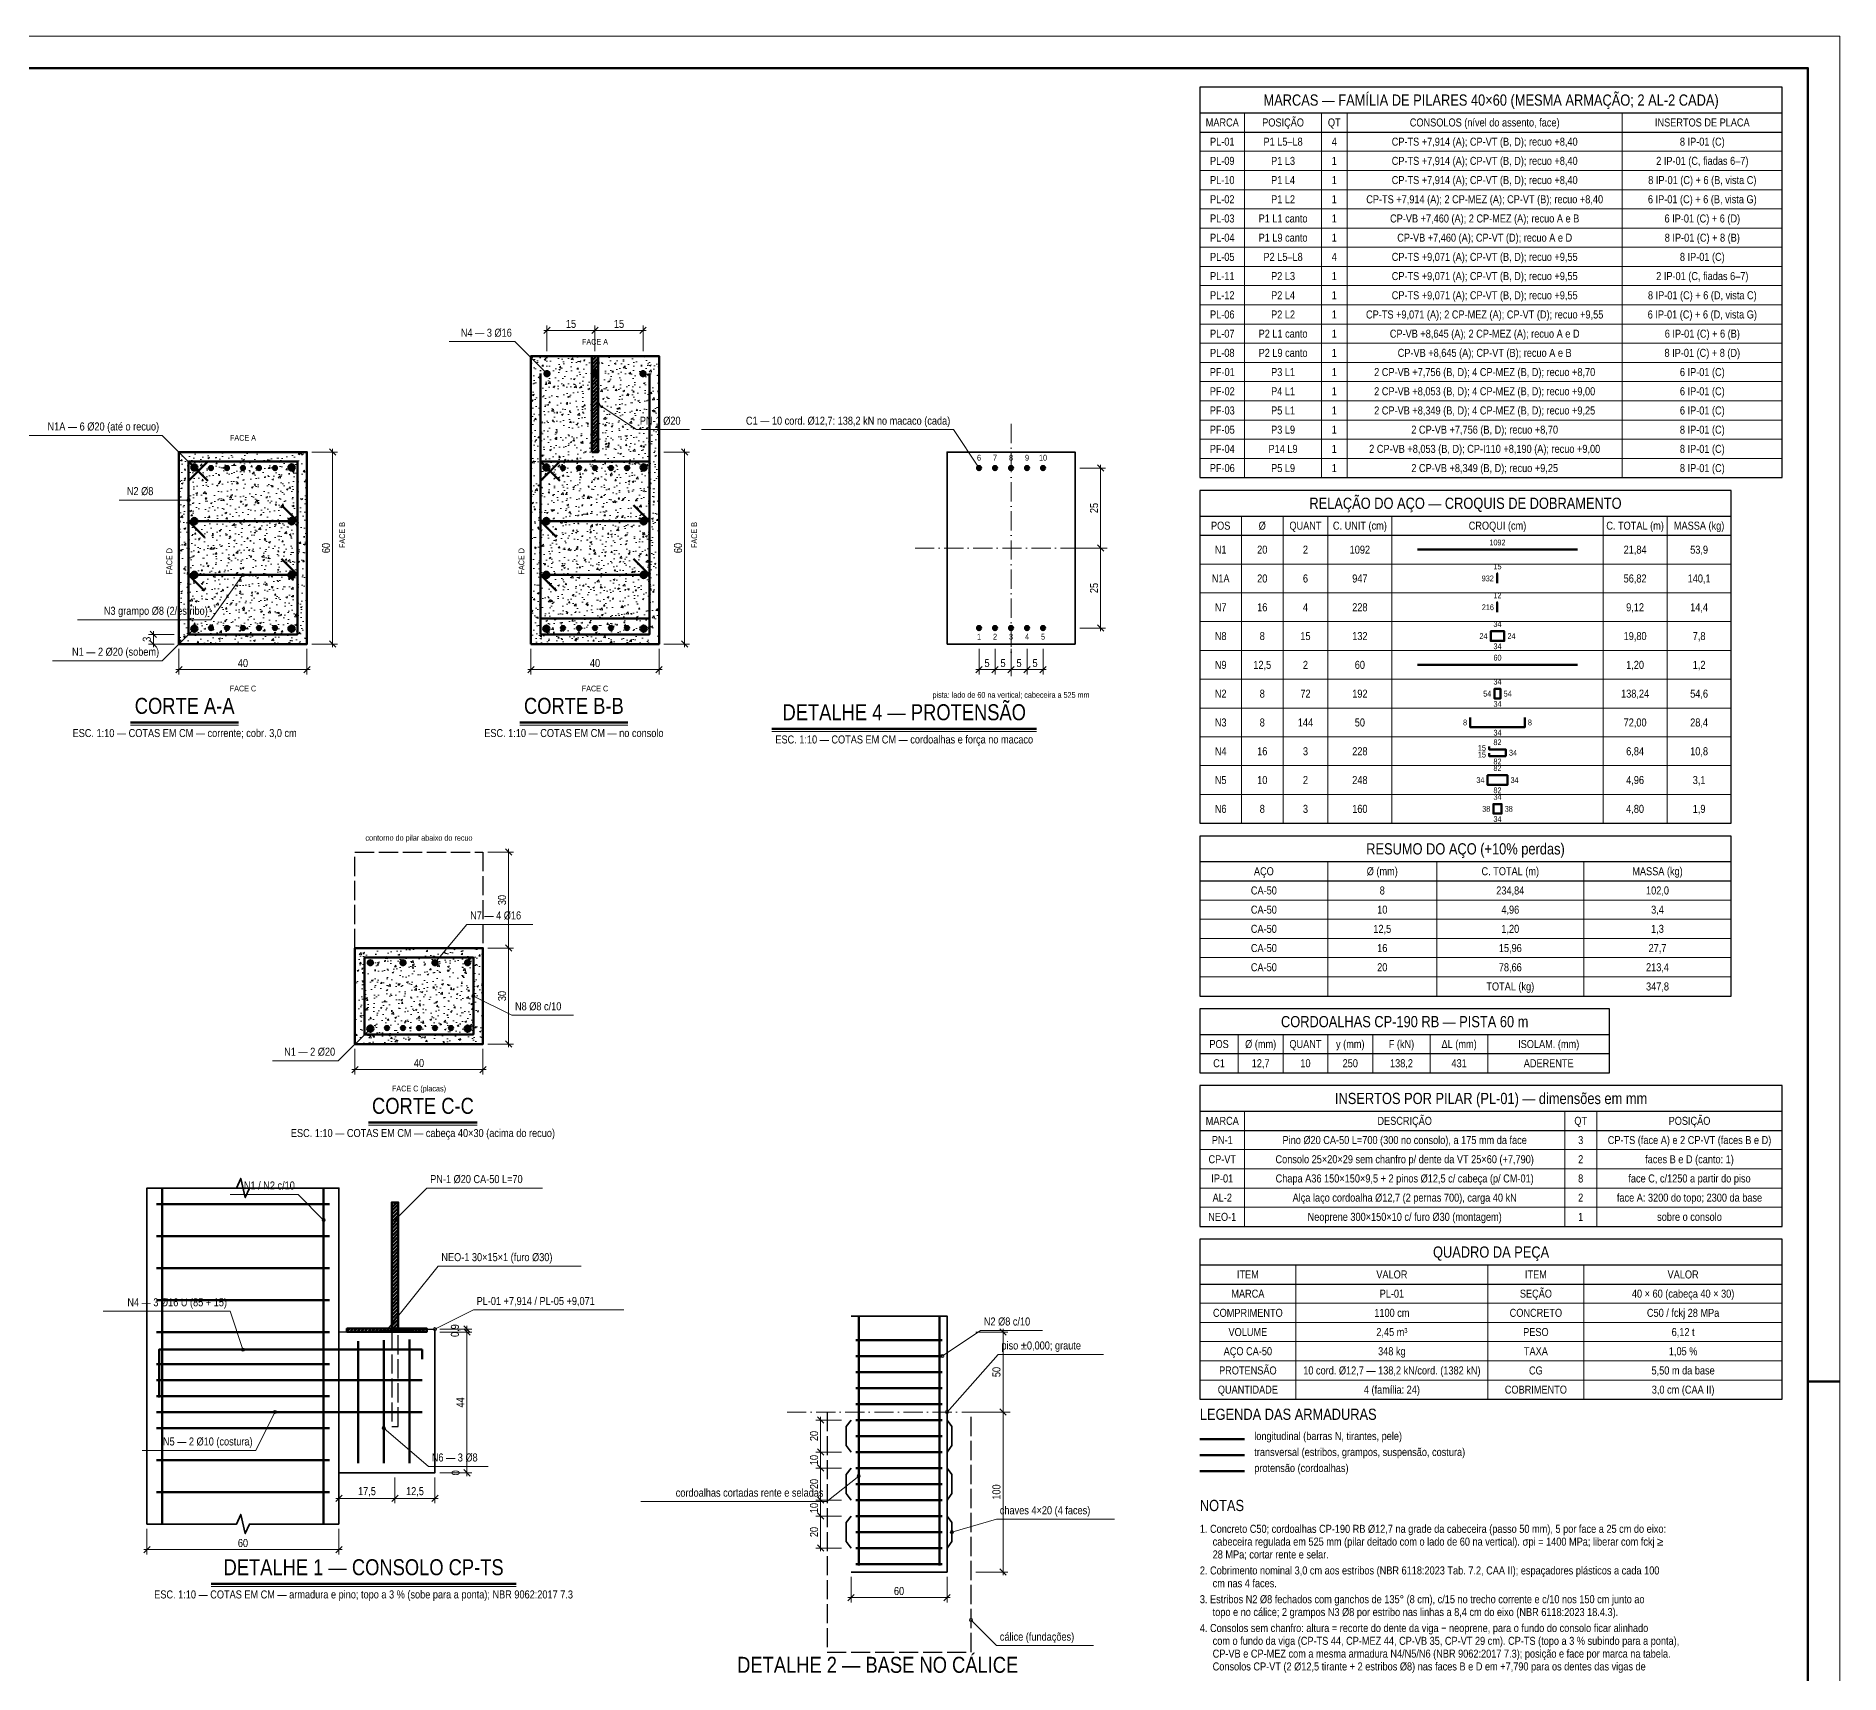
# Model space of a CAD drawing. Header units: millimetres. Extents: x 0 to 1189, y 0 to 841.
# Drawn here: x 625 to 1189, y 329 to 841 of the extents above; entities that cross this region are included whole.
import ezdxf
from ezdxf.enums import TextEntityAlignment as Align

# ---------------------------------------------------------------- set-up
doc = ezdxf.new("R2010")
doc.units = ezdxf.units.MM
doc.header["$LTSCALE"] = 0.5
doc.linetypes.add('ACAD_ISO02W100', pattern=[15, 12, -3])
doc.linetypes.add('ACAD_ISO10W100', pattern=[18, 12, -3, 0, -3])
for name, color, linetype, lineweight in [('ARM_PROT', 3, 'Continuous', 50), ('ARM_PROT_SECAO', 3, 'Continuous', 50), ('ARM_SECAO', 5, 'Continuous', 50), ('ARM_TRANSV', 6, 'Continuous', 50), ('ARMADURA', 5, 'Continuous', 50), ('CARIMBO_FINO', 8, 'Continuous', 18), ('CHAMADA', 7, 'Continuous', 18), ('CORTADO', 7, 'Continuous', 70), ('COTA', 1, 'Continuous', 18), ('EIXO', 8, 'ACAD_ISO10W100', 18), ('HACHURA', 8, 'Continuous', 13), ('METALICA', 30, 'Continuous', 50), ('MOLDURA', 7, 'Continuous', 70), ('OCULTA', 8, 'ACAD_ISO02W100', 25), ('TABELA', 7, 'Continuous', 25), ('TABELA_FINA', 8, 'Continuous', 13), ('TEXTO', 7, 'Continuous', 25), ('TITULO', 7, 'Continuous', 50), ('VISTA', 7, 'Continuous', 35)]:
    doc.layers.add(name, color=color, linetype=linetype, lineweight=lineweight)
doc.styles.add('ND', font='DejaVuSansCondensed.ttf')
doc.dimstyles.new('ND', dxfattribs={"dimtxt": 2.5, "dimasz": 2, "dimexe": 1.5, "dimexo": 1.5, "dimgap": 0.8, "dimtad": 1, "dimdec": 0, "dimtxsty": 'ND', "dimtsz": 1, "dimcen": 2.5, "dimdle": 1, "dimclrd": 1, "dimclre": 1, "dimclrt": 1, "dimazin": 3, "dimtfac": 1, "dimtmove": 0, "dimatfit": 3, "dimlwd": 18, "dimlwe": 18})

msp = doc.modelspace()

# ---------------------------------------------------------------- hatches: boundary and pattern name
at = {"layer": 'ARM_PROT_SECAO'}
h = msp.add_hatch(color=256, dxfattribs=at)
edge = h.paths.add_edge_path()
edge.add_arc((680, 706), 0.635, 0, 360)
h = msp.add_hatch(color=256, dxfattribs=at)
edge = h.paths.add_edge_path()
edge.add_arc((685, 706), 0.635, 0, 360)
h = msp.add_hatch(color=256, dxfattribs=at)
edge = h.paths.add_edge_path()
edge.add_arc((690, 706), 0.635, 0, 360)
h = msp.add_hatch(color=256, dxfattribs=at)
edge = h.paths.add_edge_path()
edge.add_arc((695, 706), 0.635, 0, 360)
h = msp.add_hatch(color=256, dxfattribs=at)
edge = h.paths.add_edge_path()
edge.add_arc((700, 706), 0.635, 0, 360)
h = msp.add_hatch(color=256, dxfattribs=at)
edge = h.paths.add_edge_path()
edge.add_arc((790, 706), 0.635, 0, 360)
h = msp.add_hatch(color=256, dxfattribs=at)
edge = h.paths.add_edge_path()
edge.add_arc((795, 706), 0.635, 0, 360)
h = msp.add_hatch(color=256, dxfattribs=at)
edge = h.paths.add_edge_path()
edge.add_arc((800, 706), 0.635, 0, 360)
h = msp.add_hatch(color=256, dxfattribs=at)
edge = h.paths.add_edge_path()
edge.add_arc((805, 706), 0.635, 0, 360)
h = msp.add_hatch(color=256, dxfattribs=at)
edge = h.paths.add_edge_path()
edge.add_arc((810, 706), 0.635, 0, 360)
h = msp.add_hatch(color=256, dxfattribs=at)
edge = h.paths.add_edge_path()
edge.add_arc((920, 706), 0.635, 0, 360)
h = msp.add_hatch(color=256, dxfattribs=at)
edge = h.paths.add_edge_path()
edge.add_arc((925, 706), 0.635, 0, 360)
h = msp.add_hatch(color=256, dxfattribs=at)
edge = h.paths.add_edge_path()
edge.add_arc((930, 706), 0.635, 0, 360)
h = msp.add_hatch(color=256, dxfattribs=at)
edge = h.paths.add_edge_path()
edge.add_arc((935, 706), 0.635, 0, 360)
h = msp.add_hatch(color=256, dxfattribs=at)
edge = h.paths.add_edge_path()
edge.add_arc((940, 706), 0.635, 0, 360)
h = msp.add_hatch(color=256, dxfattribs=at)
edge = h.paths.add_edge_path()
edge.add_arc((680, 656), 0.635, 0, 360)
h = msp.add_hatch(color=256, dxfattribs=at)
edge = h.paths.add_edge_path()
edge.add_arc((685, 656), 0.635, 0, 360)
h = msp.add_hatch(color=256, dxfattribs=at)
edge = h.paths.add_edge_path()
edge.add_arc((690, 656), 0.635, 0, 360)
h = msp.add_hatch(color=256, dxfattribs=at)
edge = h.paths.add_edge_path()
edge.add_arc((695, 656), 0.635, 0, 360)
h = msp.add_hatch(color=256, dxfattribs=at)
edge = h.paths.add_edge_path()
edge.add_arc((700, 656), 0.635, 0, 360)
h = msp.add_hatch(color=256, dxfattribs=at)
edge = h.paths.add_edge_path()
edge.add_arc((790, 656), 0.635, 0, 360)
h = msp.add_hatch(color=256, dxfattribs=at)
edge = h.paths.add_edge_path()
edge.add_arc((795, 656), 0.635, 0, 360)
h = msp.add_hatch(color=256, dxfattribs=at)
edge = h.paths.add_edge_path()
edge.add_arc((800, 656), 0.635, 0, 360)
h = msp.add_hatch(color=256, dxfattribs=at)
edge = h.paths.add_edge_path()
edge.add_arc((805, 656), 0.635, 0, 360)
h = msp.add_hatch(color=256, dxfattribs=at)
edge = h.paths.add_edge_path()
edge.add_arc((810, 656), 0.635, 0, 360)
h = msp.add_hatch(color=256, dxfattribs=at)
edge = h.paths.add_edge_path()
edge.add_arc((920, 656), 0.635, 0, 360)
h = msp.add_hatch(color=256, dxfattribs=at)
edge = h.paths.add_edge_path()
edge.add_arc((925, 656), 0.635, 0, 360)
h = msp.add_hatch(color=256, dxfattribs=at)
edge = h.paths.add_edge_path()
edge.add_arc((930, 656), 0.635, 0, 360)
h = msp.add_hatch(color=256, dxfattribs=at)
edge = h.paths.add_edge_path()
edge.add_arc((935, 656), 0.635, 0, 360)
h = msp.add_hatch(color=256, dxfattribs=at)
edge = h.paths.add_edge_path()
edge.add_arc((940, 656), 0.635, 0, 360)
h = msp.add_hatch(color=256, dxfattribs=at)
edge = h.paths.add_edge_path()
edge.add_arc((735, 531), 0.635, 0, 360)
h = msp.add_hatch(color=256, dxfattribs=at)
edge = h.paths.add_edge_path()
edge.add_arc((740, 531), 0.635, 0, 360)
h = msp.add_hatch(color=256, dxfattribs=at)
edge = h.paths.add_edge_path()
edge.add_arc((745, 531), 0.635, 0, 360)
h = msp.add_hatch(color=256, dxfattribs=at)
edge = h.paths.add_edge_path()
edge.add_arc((750, 531), 0.635, 0, 360)
h = msp.add_hatch(color=256, dxfattribs=at)
edge = h.paths.add_edge_path()
edge.add_arc((755, 531), 0.635, 0, 360)
at = {"layer": 'ARM_SECAO'}
h = msp.add_hatch(color=256, dxfattribs=at)
edge = h.paths.add_edge_path()
edge.add_arc((785, 735.5), 0.8, 0, 360)
h = msp.add_hatch(color=256, dxfattribs=at)
edge = h.paths.add_edge_path()
edge.add_arc((800, 735.5), 0.8, 0, 360)
h = msp.add_hatch(color=256, dxfattribs=at)
edge = h.paths.add_edge_path()
edge.add_arc((815, 735.5), 0.8, 0, 360)
h = msp.add_hatch(color=256, dxfattribs=at)
edge = h.paths.add_edge_path()
edge.add_arc((674.8, 706.2), 1, 0, 360)
h = msp.add_hatch(color=256, dxfattribs=at)
edge = h.paths.add_edge_path()
edge.add_arc((705.2, 706.2), 1, 0, 360)
h = msp.add_hatch(color=256, dxfattribs=at)
edge = h.paths.add_edge_path()
edge.add_arc((784.8, 706.2), 1, 0, 360)
h = msp.add_hatch(color=256, dxfattribs=at)
edge = h.paths.add_edge_path()
edge.add_arc((815.2, 706.2), 1, 0, 360)
h = msp.add_hatch(color=256, dxfattribs=at)
edge = h.paths.add_edge_path()
edge.add_arc((674.8, 689.4), 1, 0, 360)
h = msp.add_hatch(color=256, dxfattribs=at)
edge = h.paths.add_edge_path()
edge.add_arc((705.2, 689.4), 1, 0, 360)
h = msp.add_hatch(color=256, dxfattribs=at)
edge = h.paths.add_edge_path()
edge.add_arc((784.8, 689.4), 1, 0, 360)
h = msp.add_hatch(color=256, dxfattribs=at)
edge = h.paths.add_edge_path()
edge.add_arc((815.2, 689.4), 1, 0, 360)
h = msp.add_hatch(color=256, dxfattribs=at)
edge = h.paths.add_edge_path()
edge.add_arc((674.8, 672.6), 1, 0, 360)
h = msp.add_hatch(color=256, dxfattribs=at)
edge = h.paths.add_edge_path()
edge.add_arc((705.2, 672.6), 1, 0, 360)
h = msp.add_hatch(color=256, dxfattribs=at)
edge = h.paths.add_edge_path()
edge.add_arc((784.8, 672.6), 1, 0, 360)
h = msp.add_hatch(color=256, dxfattribs=at)
edge = h.paths.add_edge_path()
edge.add_arc((815.2, 672.6), 1, 0, 360)
h = msp.add_hatch(color=256, dxfattribs=at)
edge = h.paths.add_edge_path()
edge.add_arc((674.8, 655.8), 1, 0, 360)
h = msp.add_hatch(color=256, dxfattribs=at)
edge = h.paths.add_edge_path()
edge.add_arc((705.2, 655.8), 1, 0, 360)
h = msp.add_hatch(color=256, dxfattribs=at)
edge = h.paths.add_edge_path()
edge.add_arc((784.8, 655.8), 1, 0, 360)
h = msp.add_hatch(color=256, dxfattribs=at)
edge = h.paths.add_edge_path()
edge.add_arc((815.2, 655.8), 1, 0, 360)
h = msp.add_hatch(color=256, dxfattribs=at)
edge = h.paths.add_edge_path()
edge.add_arc((729.8, 551.4), 0.8, 0, 360)
h = msp.add_hatch(color=256, dxfattribs=at)
edge = h.paths.add_edge_path()
edge.add_arc((740, 551.4), 0.8, 0, 360)
h = msp.add_hatch(color=256, dxfattribs=at)
edge = h.paths.add_edge_path()
edge.add_arc((750, 551.4), 0.8, 0, 360)
h = msp.add_hatch(color=256, dxfattribs=at)
edge = h.paths.add_edge_path()
edge.add_arc((760.2, 551.4), 0.8, 0, 360)
h = msp.add_hatch(color=256, dxfattribs=at)
edge = h.paths.add_edge_path()
edge.add_arc((729.8, 530.8), 1, 0, 360)
h = msp.add_hatch(color=256, dxfattribs=at)
edge = h.paths.add_edge_path()
edge.add_arc((760.2, 530.8), 1, 0, 360)
at = {"layer": 'HACHURA'}
h = msp.add_hatch(dxfattribs=at)
h.set_pattern_fill('AR-CONC', scale=0.03)
h.paths.add_polyline_path([(780, 651), (820, 651), (820, 741), (780, 741)])
h = msp.add_hatch(dxfattribs=at)
h.set_pattern_fill('AR-CONC', scale=0.03)
h.paths.add_polyline_path([(670, 651), (710, 651), (710, 711), (670, 711)])
h = msp.add_hatch(dxfattribs=at)
h.set_pattern_fill('AR-CONC', scale=0.03)
h.paths.add_polyline_path([(725, 526), (765, 526), (765, 556), (725, 556)])
at = {"layer": 'METALICA'}
h = msp.add_hatch(dxfattribs=at)
h.set_pattern_fill('ANSI31', scale=0.25)
h.paths.add_polyline_path([(799, 711), (801, 711), (801, 741), (799, 741)])
h = msp.add_hatch(dxfattribs=at)
h.set_pattern_fill('ANSI31', scale=0.25)
h.paths.add_polyline_path([(736.5, 436.5), (738.5, 436.5), (738.5, 476.5), (736.5, 476.5)])
h = msp.add_hatch(dxfattribs=at)
h.set_pattern_fill('ANSI31', scale=0.25)
h.paths.add_polyline_path([(722.5, 436.1), (747.5, 436.1), (747.5, 437.1), (722.5, 437.1)])

# ---------------------------------------------------------------- linework, layer by layer
at = {"layer": 'ARM_PROT'}
msp.add_line((989, 392.5), (1003, 392.5), dxfattribs=at)
at = {"layer": 'ARM_PROT_SECAO'}
for centre in [(680, 706), (685, 706), (690, 706), (695, 706), (700, 706), (790, 706), (795, 706), (800, 706), (805, 706), (810, 706), (920, 706), (925, 706), (930, 706), (935, 706), (940, 706), (680, 656), (685, 656), (690, 656), (695, 656), (700, 656), (790, 656), (795, 656), (800, 656), (805, 656), (810, 656), (920, 656), (925, 656), (930, 656), (935, 656), (940, 656), (735, 531), (740, 531), (745, 531), (750, 531), (755, 531)]:
    msp.add_circle(centre, 0.635, dxfattribs=at)
at = {"layer": 'ARM_SECAO'}
for centre, radius in [((785, 735.5), 0.8), ((800, 735.5), 0.8), ((815, 735.5), 0.8), ((674.8, 706.2), 1), ((705.2, 706.2), 1), ((784.8, 706.2), 1), ((815.2, 706.2), 1), ((674.8, 689.4), 1), ((705.2, 689.4), 1), ((784.8, 689.4), 1), ((815.2, 689.4), 1), ((674.8, 672.6), 1), ((705.2, 672.6), 1), ((784.8, 672.6), 1), ((815.2, 672.6), 1), ((674.8, 655.8), 1), ((705.2, 655.8), 1), ((784.8, 655.8), 1), ((815.2, 655.8), 1), ((729.8, 551.4), 0.8), ((740, 551.4), 0.8), ((750, 551.4), 0.8), ((760.2, 551.4), 0.8), ((729.8, 530.8), 1), ((760.2, 530.8), 1)]:
    msp.add_circle(centre, radius, dxfattribs=at)
at = {"layer": 'ARM_TRANSV'}
for p, q in [((673, 689.4), (707, 689.4)), ((783, 689.4), (817, 689.4)), ((673, 672.6), (707, 672.6)), ((783, 672.6), (817, 672.6)), ((663, 476), (717, 476)), ((663, 466), (717, 466)), ((663, 456), (717, 456)), ((663, 446), (717, 446)), ((663, 436), (717, 436)), ((881.5, 433.5), (908.5, 433.5)), ((881.5, 428.5), (908.5, 428.5)), ((663, 426), (717, 426)), ((881.5, 423.5), (908.5, 423.5)), ((881.5, 418.5), (908.5, 418.5)), ((663, 416), (717, 416)), ((881.5, 413.5), (908.5, 413.5)), ((663, 406), (717, 406)), ((881.5, 408.5), (908.5, 408.5)), ((881.5, 403.5), (908.5, 403.5)), ((663, 396), (717, 396)), ((881.5, 398.5), (908.5, 398.5)), ((989, 397.5), (1003, 397.5)), ((881.5, 393.5), (908.5, 393.5)), ((663, 386), (717, 386)), ((881.5, 388.5), (908.5, 388.5)), ((881.5, 383.5), (908.5, 383.5)), ((881.5, 378.5), (908.5, 378.5)), ((881.5, 373.5), (908.5, 373.5)), ((881.5, 368.5), (908.5, 368.5)), ((881.5, 363.5), (908.5, 363.5))]:
    msp.add_line(p, q, dxfattribs=at)
for points in [[(673, 654), (707, 654), (707, 708), (673, 708)], [(783, 654), (817, 654), (817, 708), (783, 708)], [(728, 529), (762, 529), (762, 553), (728, 553)]]:
    msp.add_lwpolyline(points, close=True, dxfattribs=at)
for points in [[(673, 708), (679, 702)], [(679, 708), (673, 702)], [(783, 708), (789, 702)], [(789, 708), (783, 702)], [(707, 689.4), (702, 694.4)], [(817, 689.4), (812, 694.4)], [(673, 689.4), (678, 684.4)], [(783, 689.4), (788, 684.4)], [(707, 672.6), (702, 677.6)], [(817, 672.6), (812, 677.6)], [(673, 672.6), (678, 667.6)], [(783, 672.6), (788, 667.6)], [(726, 433.18), (726, 395)], [(734, 433.42), (734, 395)], [(742, 433.66), (742, 395)], [(746, 421), (663, 421)], [(746, 411), (663, 411)]]:
    msp.add_lwpolyline(points, dxfattribs=at)
at = {"layer": 'ARMADURA'}
for p, q in [((664.8, 376), (664.8, 481)), ((715.2, 376), (715.2, 481)), ((882.4, 363), (882.4, 441)), ((907.6, 363), (907.6, 441)), ((989, 402.5), (1003, 402.5))]:
    msp.add_line(p, q, dxfattribs=at)
for points in [[(783, 735.5), (783, 659), (817, 659), (817, 735.5)], [(1057, 680.5), (1107, 680.5)], [(1081.85, 670), (1081.85, 673), (1082.15, 673)], [(1081.875, 661), (1081.875, 664), (1082.125, 664)], [(1079.875, 652), (1084.125, 652), (1084.125, 655), (1079.875, 655), (1079.875, 652), (1080.125, 652.25)], [(1057, 644.5), (1107, 644.5)], [(1081.0556, 634), (1082.9444, 634), (1082.9444, 637), (1081.0556, 637), (1081.0556, 634), (1081.1667, 634.1111)], [(1073.5, 628), (1073.5, 625), (1090.5, 625), (1090.5, 628)], [(1079.398, 616.9184), (1079.398, 616), (1084.602, 616), (1084.602, 618.0816), (1079.398, 618.0816), (1079.398, 619)], [(1078.9118, 607), (1085.0882, 607), (1085.0882, 610), (1078.9118, 610), (1078.9118, 607), (1079.0882, 607.1765)], [(1080.725, 598), (1083.275, 598), (1083.275, 601), (1080.725, 601), (1080.725, 598), (1080.875, 598.15)], [(663.8, 415.5), (663.8, 430.5), (746, 430.5)], [(746, 430.5), (746, 427.5)]]:
    msp.add_lwpolyline(points, dxfattribs=at)
at = {"layer": 'CARIMBO_FINO'}
msp.add_lwpolyline([(0, 0), (1189, 0), (1189, 841), (0, 841)], close=True, dxfattribs=at)
at = {"layer": 'CHAMADA'}
for p, q in [((654.9059, 625.6864), (688.65, 625.6864)), ((776.5162, 625.6864), (810.2872, 625.6864)), ((855.2637, 623.6864), (937.9898, 623.6864)), ((729.2727, 500.6864), (763.1977, 500.6864)), ((680.0265, 356.5), (775.3647, 356.5))]:
    msp.add_line(p, q, dxfattribs=at)
for points in [[(785, 735.5), (775, 745.5), (754.3898, 745.5)], [(801, 726), (813, 718), (829.5764, 718)], [(674.8, 706.2), (664.8, 716.2), (621.1423, 716.2)], [(920, 706), (912, 718), (833.2535, 718)], [(673, 696), (663, 696), (651.36, 696)], [(690, 672.6), (680, 658.6), (638.3349, 658.6)], [(674.8, 655.8), (664.8, 645.8), (630.444, 645.8)], [(750, 551.4), (760, 563.4), (780.6102, 563.4)], [(762, 541), (774, 535), (793.2806, 535)], [(729.8, 530.8), (719.8, 520.8), (699.1898, 520.8)], [(737.5, 471), (747.5, 481), (783.5673, 481)], [(715.2, 471), (707.2, 479), (686.0205, 479)], [(735, 436.6), (751, 456.6), (795.639, 456.6)], [(690, 430.5), (686, 442.5), (646.3694, 442.5)], [(750, 436.9), (762, 442.9), (809.0218, 442.9)], [(908.5, 428.5), (920.5, 436.5), (939.7806, 436.5)], [(910, 411), (926, 429), (958.9059, 429)], [(700, 411), (694, 399), (658.4886, 399)], [(734, 406), (748, 394), (766.6477, 394)], [(882.4, 391), (872.4, 383), (814.335, 383)], [(911.5, 373.5), (925.5, 377.5), (962.3342, 377.5)], [(917.5, 346), (925.5, 338), (955.72, 338)]]:
    msp.add_lwpolyline(points, dxfattribs=at)
for centre in [(785, 735.5), (801, 726), (674.8, 706.2), (920, 706), (673, 696), (690, 672.6), (674.8, 655.8), (750, 551.4), (762, 541), (729.8, 530.8), (715.2, 471), (737.5, 471), (735, 436.6), (750, 436.9), (690, 430.5), (908.5, 428.5), (700, 411), (910, 411), (734, 406), (882.4, 391), (911.5, 373.5), (917.5, 346)]:
    msp.add_circle(centre, 0.5, dxfattribs=at)
at = {"layer": 'CORTADO'}
for points in [[(780, 651), (820, 651), (820, 741), (780, 741)], [(670, 651), (710, 651), (710, 711), (670, 711)], [(725, 526), (765, 526), (765, 556), (725, 556)]]:
    msp.add_lwpolyline(points, close=True, dxfattribs=at)
at = {"layer": 'EIXO'}
for p, q in [((930, 641), (930, 721)), ((900, 681), (960, 681)), ((860, 411), (930, 411))]:
    msp.add_line(p, q, dxfattribs=at)
at = {"layer": 'METALICA'}
for points in [[(799, 711), (801, 711), (801, 741), (799, 741)], [(736.5, 436.5), (738.5, 436.5), (738.5, 476.5), (736.5, 476.5)], [(722.5, 436.1), (747.5, 436.1), (747.5, 437.1), (722.5, 437.1)]]:
    msp.add_lwpolyline(points, close=True, dxfattribs=at)
at = {"layer": 'MOLDURA'}
msp.add_line((1179, 420.5), (1189, 420.5), dxfattribs=at)
msp.add_lwpolyline([(25, 10), (1179, 10), (1179, 831), (25, 831)], close=True, dxfattribs=at)
at = {"layer": 'OCULTA'}
for points in [[(725, 556), (725, 586), (765, 586), (765, 556)], [(872.5, 411), (872.5, 336), (917.5, 336), (917.5, 411)]]:
    msp.add_lwpolyline(points, dxfattribs=at)
msp.add_lwpolyline([(736.5, 406.5), (738.5, 406.5), (738.5, 436.5), (736.5, 436.5)], close=True, dxfattribs=at)
at = {"layer": 'TABELA'}
for p, q in [((989, 811), (1171, 811)), ((989, 685), (1155, 685)), ((989, 577), (1155, 577)), ((989, 541), (1155, 541)), ((989, 523), (1117, 523)), ((989, 499), (1171, 499)), ((989, 451), (1171, 451))]:
    msp.add_line(p, q, dxfattribs=at)
for points in [[(989, 817), (1171, 817), (1171, 825), (989, 825)], [(989, 703), (1171, 703), (1171, 825), (989, 825)], [(989, 691), (1155, 691), (1155, 699), (989, 699)], [(989, 595), (1155, 595), (1155, 699), (989, 699)], [(989, 583), (1155, 583), (1155, 591), (989, 591)], [(989, 541), (1155, 541), (1155, 591), (989, 591)], [(989, 529), (1117, 529), (1117, 537), (989, 537)], [(989, 517), (1117, 517), (1117, 537), (989, 537)], [(989, 505), (1171, 505), (1171, 513), (989, 513)], [(989, 469), (1171, 469), (1171, 513), (989, 513)], [(989, 457), (1171, 457), (1171, 465), (989, 465)], [(989, 415), (1171, 415), (1171, 465), (989, 465)]]:
    msp.add_lwpolyline(points, close=True, dxfattribs=at)
at = {"layer": 'TABELA_FINA'}
for p, q in [((1003, 817), (1003, 703)), ((1027, 817), (1027, 703)), ((1035, 817), (1035, 703)), ((1121, 817), (1121, 703)), ((989, 805), (1171, 805)), ((989, 799), (1171, 799)), ((989, 793), (1171, 793)), ((989, 787), (1171, 787)), ((989, 781), (1171, 781)), ((989, 775), (1171, 775)), ((989, 769), (1171, 769)), ((989, 763), (1171, 763)), ((989, 757), (1171, 757)), ((989, 751), (1171, 751)), ((989, 745), (1171, 745)), ((989, 739), (1171, 739)), ((989, 733), (1171, 733)), ((989, 727), (1171, 727)), ((989, 721), (1171, 721)), ((989, 715), (1171, 715)), ((989, 709), (1171, 709)), ((989, 703), (1171, 703)), ((1002, 691), (1002, 595)), ((1015, 691), (1015, 595)), ((1029, 691), (1029, 595)), ((1049, 691), (1049, 595)), ((1115, 691), (1115, 595)), ((1135, 691), (1135, 595)), ((989, 676), (1155, 676)), ((989, 667), (1155, 667)), ((989, 658), (1155, 658)), ((989, 649), (1155, 649)), ((989, 640), (1155, 640)), ((989, 631), (1155, 631)), ((989, 622), (1155, 622)), ((989, 613), (1155, 613)), ((989, 604), (1155, 604)), ((989, 595), (1155, 595)), ((1029, 583), (1029, 541)), ((1063, 583), (1063, 541)), ((1109, 583), (1109, 541)), ((989, 571), (1155, 571)), ((989, 565), (1155, 565)), ((989, 559), (1155, 559)), ((989, 553), (1155, 553)), ((989, 547), (1155, 547)), ((1001, 529), (1001, 517)), ((1015, 529), (1015, 517)), ((1029, 529), (1029, 517)), ((1043, 529), (1043, 517)), ((1061, 529), (1061, 517)), ((1079, 529), (1079, 517)), ((989, 517), (1117, 517)), ((1003, 505), (1003, 469)), ((1103, 505), (1103, 469)), ((1113, 505), (1113, 469)), ((989, 493), (1171, 493)), ((989, 487), (1171, 487)), ((989, 481), (1171, 481)), ((989, 475), (1171, 475)), ((989, 469), (1171, 469)), ((1019, 457), (1019, 415)), ((1079, 457), (1079, 415)), ((1109, 457), (1109, 415)), ((989, 445), (1171, 445)), ((989, 439), (1171, 439)), ((989, 433), (1171, 433)), ((989, 427), (1171, 427)), ((989, 421), (1171, 421)), ((989, 415), (1171, 415))]:
    msp.add_line(p, q, dxfattribs=at)
at = {"layer": 'TITULO'}
for p, q in [((654.9059, 626.4864), (688.65, 626.4864)), ((776.5162, 626.4864), (810.2872, 626.4864)), ((855.2637, 624.4864), (937.9898, 624.4864)), ((729.2727, 501.4864), (763.1977, 501.4864)), ((680.0265, 357.3), (775.3647, 357.3))]:
    msp.add_line(p, q, dxfattribs=at)
at = {"layer": 'VISTA'}
msp.add_lwpolyline([(910, 651), (950, 651), (950, 711), (910, 711)], close=True, dxfattribs=at)
for points in [[(660, 481), (688, 481), (689.3, 484), (690.7, 478), (692, 481), (720, 481)], [(660, 376), (660, 481), (720, 481), (720, 376)], [(880, 361), (910, 361), (910, 441), (880, 441)], [(720, 392), (750, 392), (750, 436.9), (720, 436)], [(880, 398.5), (878.5, 400.5), (878.5, 406.5), (880, 408.5)], [(910, 398.5), (911.5, 400.5), (911.5, 406.5), (910, 408.5)], [(880, 383.5), (878.5, 385.5), (878.5, 391.5), (880, 393.5)], [(910, 383.5), (911.5, 385.5), (911.5, 391.5), (910, 393.5)], [(660, 376), (688, 376), (689.3, 379), (690.7, 373), (692, 376), (720, 376)], [(880, 368.5), (878.5, 370.5), (878.5, 376.5), (880, 378.5)], [(910, 368.5), (911.5, 370.5), (911.5, 376.5), (910, 378.5)]]:
    msp.add_lwpolyline(points, dxfattribs=at)

# ---------------------------------------------------------------- texts
at = {"layer": 'TEXTO', "style": 'ND'}
for s, p in [('MARCA', (996, 814)), ('POSIÇÃO', (1015, 814)), ('QT', (1031, 814)), ('CONSOLOS (nível do assento, face)', (1078, 814)), ('INSERTOS DE PLACA', (1146, 814)), ('PL-01', (996, 808)), ('P1 L5–L8', (1015, 808)), ('4', (1031, 808)), ('CP-TS +7,914 (A); CP-VT (B, D); recuo +8,40', (1078, 808)), ('8 IP-01 (C)', (1146, 808)), ('PL-09', (996, 802)), ('P1 L3', (1015, 802)), ('1', (1031, 802)), ('CP-TS +7,914 (A); CP-VT (B, D); recuo +8,40', (1078, 802)), ('2 IP-01 (C, fiadas 6–7)', (1146, 802)), ('PL-10', (996, 796)), ('P1 L4', (1015, 796)), ('1', (1031, 796)), ('CP-TS +7,914 (A); CP-VT (B, D); recuo +8,40', (1078, 796)), ('8 IP-01 (C) + 6 (B, vista C)', (1146, 796)), ('PL-02', (996, 790)), ('P1 L2', (1015, 790)), ('1', (1031, 790)), ('CP-TS +7,914 (A); 2 CP-MEZ (A); CP-VT (B); recuo +8,40', (1078, 790)), ('6 IP-01 (C) + 6 (B, vista G)', (1146, 790)), ('PL-03', (996, 784)), ('P1 L1 canto', (1015, 784)), ('1', (1031, 784)), ('CP-VB +7,460 (A); 2 CP-MEZ (A); recuo A e B', (1078, 784)), ('6 IP-01 (C) + 6 (D)', (1146, 784)), ('PL-04', (996, 778)), ('P1 L9 canto', (1015, 778)), ('1', (1031, 778)), ('CP-VB +7,460 (A); CP-VT (D); recuo A e D', (1078, 778)), ('8 IP-01 (C) + 8 (B)', (1146, 778)), ('PL-05', (996, 772)), ('P2 L5–L8', (1015, 772)), ('4', (1031, 772)), ('CP-TS +9,071 (A); CP-VT (B, D); recuo +9,55', (1078, 772)), ('8 IP-01 (C)', (1146, 772)), ('PL-11', (996, 766)), ('P2 L3', (1015, 766)), ('1', (1031, 766)), ('CP-TS +9,071 (A); CP-VT (B, D); recuo +9,55', (1078, 766)), ('2 IP-01 (C, fiadas 6–7)', (1146, 766)), ('PL-12', (996, 760)), ('P2 L4', (1015, 760)), ('1', (1031, 760)), ('CP-TS +9,071 (A); CP-VT (B, D); recuo +9,55', (1078, 760)), ('8 IP-01 (C) + 6 (D, vista C)', (1146, 760)), ('PL-06', (996, 754)), ('P2 L2', (1015, 754)), ('CP-TS +9,071 (A); 2 CP-MEZ (A); CP-VT (D); recuo +9,55', (1078, 754)), ('6 IP-01 (C) + 6 (D, vista G)', (1146, 754)), ('1', (1031, 754)), ('PL-07', (996, 748)), ('P2 L1 canto', (1015, 748)), ('1', (1031, 748)), ('CP-VB +8,645 (A); 2 CP-MEZ (A); recuo A e D', (1078, 748)), ('6 IP-01 (C) + 6 (B)', (1146, 748)), ('PL-08', (996, 742)), ('P2 L9 canto', (1015, 742)), ('1', (1031, 742)), ('CP-VB +8,645 (A); CP-VT (B); recuo A e B', (1078, 742)), ('8 IP-01 (C) + 8 (D)', (1146, 742)), ('PF-01', (996, 736)), ('P3 L1', (1015, 736)), ('1', (1031, 736)), ('2 CP-VB +7,756 (B, D); 4 CP-MEZ (B, D); recuo +8,70', (1078, 736)), ('6 IP-01 (C)', (1146, 736)), ('PF-02', (996, 730)), ('P4 L1', (1015, 730)), ('1', (1031, 730)), ('2 CP-VB +8,053 (B, D); 4 CP-MEZ (B, D); recuo +9,00', (1078, 730)), ('6 IP-01 (C)', (1146, 730)), ('PF-03', (996, 724)), ('P5 L1', (1015, 724)), ('1', (1031, 724)), ('2 CP-VB +8,349 (B, D); 4 CP-MEZ (B, D); recuo +9,25', (1078, 724)), ('6 IP-01 (C)', (1146, 724)), ('PF-05', (996, 718)), ('P3 L9', (1015, 718)), ('1', (1031, 718)), ('2 CP-VB +7,756 (B, D); recuo +8,70', (1078, 718)), ('8 IP-01 (C)', (1146, 718)), ('PF-04', (996, 712)), ('P14 L9', (1015, 712)), ('1', (1031, 712)), ('2 CP-VB +8,053 (B, D); CP-I110 +8,190 (A); recuo +9,00', (1078, 712)), ('8 IP-01 (C)', (1146, 712)), ('PF-06', (996, 706)), ('P5 L9', (1015, 706)), ('1', (1031, 706)), ('2 CP-VB +8,349 (B, D); recuo +9,25', (1078, 706)), ('8 IP-01 (C)', (1146, 706)), ('POS', (995.5, 688)), ('Ø', (1008.5, 688)), ('QUANT', (1022, 688)), ('C. UNIT (cm)', (1039, 688)), ('CROQUI (cm)', (1082, 688)), ('C. TOTAL (m)', (1125, 688)), ('MASSA (kg)', (1145, 688)), ('N1', (995.5, 680.5)), ('20', (1008.5, 680.5)), ('2', (1022, 680.5)), ('1092', (1039, 680.5)), ('21,84', (1125, 680.5)), ('53,9', (1145, 680.5)), ('N1A', (995.5, 671.5)), ('20', (1008.5, 671.5)), ('6', (1022, 671.5)), ('947', (1039, 671.5)), ('56,82', (1125, 671.5)), ('140,1', (1145, 671.5)), ('N7', (995.5, 662.5)), ('16', (1008.5, 662.5)), ('4', (1022, 662.5)), ('228', (1039, 662.5)), ('9,12', (1125, 662.5)), ('14,4', (1145, 662.5)), ('N8', (995.5, 653.5)), ('8', (1008.5, 653.5)), ('15', (1022, 653.5)), ('132', (1039, 653.5)), ('19,80', (1125, 653.5)), ('7,8', (1145, 653.5)), ('N9', (995.5, 644.5)), ('12,5', (1008.5, 644.5)), ('2', (1022, 644.5)), ('60', (1039, 644.5)), ('1,20', (1125, 644.5)), ('1,2', (1145, 644.5)), ('N2', (995.5, 635.5)), ('8', (1008.5, 635.5)), ('72', (1022, 635.5)), ('192', (1039, 635.5)), ('138,24', (1125, 635.5)), ('54,6', (1145, 635.5)), ('N3', (995.5, 626.5)), ('8', (1008.5, 626.5)), ('144', (1022, 626.5)), ('50', (1039, 626.5)), ('72,00', (1125, 626.5)), ('28,4', (1145, 626.5)), ('N4', (995.5, 617.5)), ('16', (1008.5, 617.5)), ('3', (1022, 617.5)), ('228', (1039, 617.5)), ('6,84', (1125, 617.5)), ('10,8', (1145, 617.5)), ('N5', (995.5, 608.5)), ('10', (1008.5, 608.5)), ('2', (1022, 608.5)), ('248', (1039, 608.5)), ('4,96', (1125, 608.5)), ('3,1', (1145, 608.5)), ('N6', (995.5, 599.5)), ('8', (1008.5, 599.5)), ('3', (1022, 599.5)), ('160', (1039, 599.5)), ('4,80', (1125, 599.5)), ('1,9', (1145, 599.5)), ('AÇO', (1009, 580)), ('Ø (mm)', (1046, 580)), ('C. TOTAL (m)', (1086, 580)), ('MASSA (kg)', (1132, 580)), ('CA-50', (1009, 574)), ('8', (1046, 574)), ('234,84', (1086, 574)), ('102,0', (1132, 574)), ('CA-50', (1009, 568)), ('10', (1046, 568)), ('4,96', (1086, 568)), ('3,4', (1132, 568)), ('CA-50', (1009, 562)), ('12,5', (1046, 562)), ('1,20', (1086, 562)), ('1,3', (1132, 562)), ('CA-50', (1009, 556)), ('16', (1046, 556)), ('15,96', (1086, 556)), ('27,7', (1132, 556)), ('CA-50', (1009, 550)), ('20', (1046, 550)), ('78,66', (1086, 550)), ('213,4', (1132, 550)), ('TOTAL (kg)', (1086, 544)), ('347,8', (1132, 544)), ('POS', (995, 526)), ('Ø (mm)', (1008, 526)), ('QUANT', (1022, 526)), ('y (mm)', (1036, 526)), ('F (kN)', (1052, 526)), ('ΔL (mm)', (1070, 526)), ('ISOLAM. (mm)', (1098, 526)), ('C1', (995, 520)), ('12,7', (1008, 520)), ('10', (1022, 520)), ('250', (1036, 520)), ('138,2', (1052, 520)), ('431', (1070, 520)), ('ADERENTE', (1098, 520)), ('MARCA', (996, 502)), ('DESCRIÇÃO', (1053, 502)), ('QT', (1108, 502)), ('POSIÇÃO', (1142, 502)), ('PN-1', (996, 496)), ('Pino Ø20 CA-50 L=700 (300 no consolo), a 175 mm da face', (1053, 496)), ('3', (1108, 496)), ('CP-TS (face A) e 2 CP-VT (faces B e D)', (1142, 496)), ('CP-VT', (996, 490)), ('Consolo 25×20×29 sem chanfro p/ dente da VT 25×60 (+7,790)', (1053, 490)), ('2', (1108, 490)), ('faces B e D (canto: 1)', (1142, 490)), ('IP-01', (996, 484)), ('Chapa A36 150×150×9,5 + 2 pinos Ø12,5 c/ cabeça (p/ CM-01)', (1053, 484)), ('8', (1108, 484)), ('face C, c/1250 a partir do piso', (1142, 484)), ('AL-2', (996, 478)), ('Alça laço cordoalha Ø12,7 (2 pernas 700), carga 40 kN', (1053, 478)), ('2', (1108, 478)), ('face A: 3200 do topo; 2300 da base', (1142, 478)), ('NEO-1', (996, 472)), ('Neoprene 300×150×10 c/ furo Ø30 (montagem)', (1053, 472)), ('1', (1108, 472)), ('sobre o consolo', (1142, 472)), ('ITEM', (1004, 454)), ('VALOR', (1049, 454)), ('ITEM', (1094, 454)), ('VALOR', (1140, 454)), ('MARCA', (1004, 448)), ('PL-01', (1049, 448)), ('SEÇÃO', (1094, 448)), ('40 × 60 (cabeça 40 × 30)', (1140, 448)), ('COMPRIMENTO', (1004, 442)), ('1100 cm', (1049, 442)), ('CONCRETO', (1094, 442)), ('C50 / fckj 28 MPa', (1140, 442)), ('VOLUME', (1004, 436)), ('2,45 m³', (1049, 436)), ('PESO', (1094, 436)), ('6,12 t', (1140, 436)), ('AÇO CA-50', (1004, 430)), ('348 kg', (1049, 430)), ('TAXA', (1094, 430)), ('1,05 %', (1140, 430)), ('PROTENSÃO', (1004, 424)), ('10 cord. Ø12,7 — 138,2 kN/cord. (1382 kN)', (1049, 424)), ('CG', (1094, 424)), ('5,50 m da base', (1140, 424)), ('QUANTIDADE', (1004, 418)), ('4 (família: 24)', (1049, 418)), ('COBRIMENTO', (1094, 418)), ('3,0 cm (CAA II)', (1140, 418))]:
    msp.add_text(s, height=2.5, dxfattribs=at).set_placement(p, align=Align.MIDDLE_CENTER)
for s, p in [('N4 — 3 Ø16', (774, 746.3)), ('C1 — 10 cord. Ø12,7: 138,2 kN no macaco (cada)', (911, 718.8)), ('N1A — 6 Ø20 (até o recuo)', (663.8, 717)), ('N2 Ø8', (662, 696.8)), ('N3 grampo Ø8 (2/estribo)', (679, 659.4)), ('N1 — 2 Ø20 (sobem)', (663.8, 646.6)), ('N1 — 2 Ø20', (718.8, 521.6)), ('N1 / N2 c/10', (706.2, 479.8)), ('N4 — 3 Ø16 U (85 + 15)', (685, 443.3)), ('N5 — 2 Ø10 (costura)', (693, 399.8)), ('cordoalhas cortadas rente e seladas', (871.4, 383.8))]:
    msp.add_text(s, height=2.5, dxfattribs=at).set_placement(p, align=Align.BOTTOM_RIGHT)
for s, height, p in [('FACE A', 1.8, (800, 744)), ('FACE A', 1.8, (690, 714)), ('6', 1.8, (920, 707.8)), ('7', 1.8, (925, 707.8)), ('8', 1.8, (930, 707.8)), ('9', 1.8, (935, 707.8)), ('10', 1.8, (940, 707.8)), ('1092', 1.8, (1082, 681.3)), ('15', 1.8, (1082, 673.8)), ('12', 1.8, (1082, 664.8)), ('34', 1.8, (1082, 655.8)), ('60', 1.8, (1082, 645.3)), ('34', 1.8, (1082, 637.8)), ('ESC. 1:10 — COTAS EM CM — corrente; cobr. 3,0 cm', 2.5, (671.7779, 621.1864)), ('ESC. 1:10 — COTAS EM CM — no consolo', 2.5, (793.4017, 621.1864)), ('ESC. 1:10 — COTAS EM CM — cordoalhas e força no macaco', 2.5, (896.6268, 619.1864)), ('82', 1.8, (1082, 618.8816)), ('82', 1.8, (1082, 610.8)), ('34', 1.8, (1082, 601.8)), ('contorno do pilar abaixo do recuo', 1.8, (745, 589)), ('ESC. 1:10 — COTAS EM CM — cabeça 40×30 (acima do recuo)', 2.5, (746.2352, 496.1864)), ('ESC. 1:10 — COTAS EM CM — armadura e pino; topo a 3 % (sobe para a ponta); NBR 9062:2017 7.3', 2.5, (727.6956, 352))]:
    msp.add_text(s, height=height, dxfattribs=at).set_placement(p, align=Align.BOTTOM_CENTER)
for s, p in [('PN-1 Ø20', (814, 718.8)), ('N7 — 4 Ø16', (761, 564.2)), ('N8 Ø8 c/10', (775, 535.8)), ('PN-1 Ø20 CA-50 L=70', (748.5, 481.8)), ('NEO-1 30×15×1 (furo Ø30)', (752, 457.4)), ('PL-01 +7,914 / PL-05 +9,071', (763, 443.7)), ('N2 Ø8 c/10', (921.5, 437.3)), ('piso ±0,000; graute', (927, 429.8)), ('longitudinal (barras N, tirantes, pele)', (1006, 401.5)), ('N6 — 3 Ø8', (749, 394.8)), ('transversal (estribos, grampos, suspensão, costura)', (1006, 396.5)), ('protensão (cordoalhas)', (1006, 391.5)), ('chaves 4×20 (4 faces)', (926.5, 378.3)), ('1. Concreto C50; cordoalhas CP-190 RB Ø12,7 na grade da cabeceira (passo 50 mm), 5 por face a 25 cm do eixo:', (989, 372.5)), ('cabeceira regulada em 525 mm (pilar deitado com o lado de 60 na vertical). σpi = 1400 MPa; liberar com fckj ≥', (993, 368.5)), ('28 MPa; cortar rente e selar.', (993, 364.5)), ('2. Cobrimento nominal 3,0 cm aos estribos (NBR 6118:2023 Tab. 7.2, CAA II); espaçadores plásticos a cada 100', (989, 359.5)), ('cm nas 4 faces.', (993, 355.5)), ('3. Estribos N2 Ø8 fechados com ganchos de 135° (8 cm), c/15 no trecho corrente e c/10 nos 150 cm junto ao', (989, 350.5)), ('topo e no cálice; 2 grampos N3 Ø8 por estribo nas linhas a 8,4 cm do eixo (NBR 6118:2023 18.4.3).', (993, 346.5)), ('4. Consolos sem chanfro: altura = recorte do dente da viga − neoprene, para o fundo do consolo ficar alinhado', (989, 341.5)), ('cálice (fundações)', (926.5, 338.8)), ('com o fundo da viga (CP-TS 44, CP-MEZ 44, CP-VB 35, CP-VT 29 cm). CP-TS (topo a 3 % subindo para a ponta),', (993, 337.5)), ('CP-VB e CP-MEZ com a mesma armadura N4/N5/N6 (NBR 9062:2017 7.3); posição e face por marca na tabela.', (993, 333.5)), ('Consolos CP-VT (2 Ø12,5 tirante + 2 estribos Ø8) nas faces B e D em +7,790 para os dentes das vigas de', (993, 329.5))]:
    msp.add_text(s, height=2.5, dxfattribs=at).set_placement(p, align=Align.BOTTOM_LEFT)
for p in [(721, 681), (831, 681)]:
    msp.add_text('FACE B', height=1.8, rotation=90, dxfattribs=at).set_placement(p, align=Align.MIDDLE_LEFT)
for p in [(667, 681), (777, 681)]:
    msp.add_text('FACE D', height=1.8, rotation=90, dxfattribs=at).set_placement(p, align=Align.MIDDLE_RIGHT)
for s, p in [('932', (1080.85, 671.5)), ('216', (1080.875, 662.5)), ('24', (1078.875, 653.5)), ('54', (1080.0556, 635.5)), ('8', (1072.5, 626.5)), ('15', (1078.398, 618.5408)), ('15', (1078.398, 616.4592)), ('34', (1077.9118, 608.5)), ('38', (1079.725, 599.5))]:
    msp.add_text(s, height=1.8, dxfattribs=at).set_placement(p, align=Align.MIDDLE_RIGHT)
for s, p in [('1', (920, 654.2)), ('2', (925, 654.2)), ('3', (930, 654.2)), ('4', (935, 654.2)), ('5', (940, 654.2)), ('34', (1082, 651.2)), ('FACE C', (690, 638)), ('FACE C', (800, 638)), ('pista: lado de 60 na vertical; cabeceira a 525 mm', (930, 636)), ('34', (1082, 633.2)), ('34', (1082, 624.2)), ('82', (1082, 615.2)), ('82', (1082, 606.2)), ('34', (1082, 597.2)), ('FACE C (placas)', (745, 513))]:
    msp.add_text(s, height=1.8, dxfattribs=at).set_placement(p, align=Align.TOP_CENTER)
for s, p in [('24', (1085.125, 653.5)), ('54', (1083.9444, 635.5)), ('8', (1091.5, 626.5)), ('34', (1085.602, 617.0408)), ('34', (1086.0882, 608.5)), ('38', (1084.275, 599.5))]:
    msp.add_text(s, height=1.8, dxfattribs=at).set_placement(p, align=Align.MIDDLE_LEFT)
at = {"layer": 'TITULO', "style": 'ND'}
for s, p in [('MARCAS — FAMÍLIA DE PILARES 40×60 (MESMA ARMAÇÃO; 2 AL-2 CADA)', (1080, 821)), ('RELAÇÃO DO AÇO — CROQUIS DE DOBRAMENTO', (1072, 695)), ('RESUMO DO AÇO (+10% perdas)', (1072, 587)), ('CORDOALHAS CP-190 RB — PISTA 60 m', (1053, 533)), ('INSERTOS POR PILAR (PL-01) — dimensões em mm', (1080, 509)), ('QUADRO DA PEÇA', (1080, 461))]:
    msp.add_text(s, height=3.5, dxfattribs=at).set_placement(p, align=Align.MIDDLE_CENTER)
for s, p in [('CORTE A-A', (671.7779, 627.6864)), ('CORTE B-B', (793.4017, 627.6864)), ('DETALHE 4 — PROTENSÃO', (896.6268, 625.6864)), ('CORTE C-C', (746.2352, 502.6864)), ('DETALHE 1 — CONSOLO CP-TS', (727.6956, 358.5)), ('DETALHE 2 — BASE NO CÁLICE', (888.3346, 328))]:
    msp.add_text(s, height=5, dxfattribs=at).set_placement(p, align=Align.BOTTOM_CENTER)
for s, p in [('LEGENDA DAS ARMADURAS', (989, 407.5)), ('NOTAS', (989, 379))]:
    msp.add_text(s, height=3.5, dxfattribs=at).set_placement(p, align=Align.BOTTOM_LEFT)

# ---------------------------------------------------------------- dimensions: what is measured, and where the dimension line sits
at = {"layer": 'COTA'}
for base, p1, p2, override in [((785, 749), (785, 741), (800, 741), {"dimdec": 1, "dimlfac": 1, "dimzin": 8}), ((800, 749), (800, 741), (815, 741), {"dimdec": 1, "dimlfac": 1, "dimzin": 8}), ((670, 643), (670, 651), (710, 651), {"dimdec": 1, "dimlfac": 1, "dimzin": 8}), ((780, 643), (780, 651), (820, 651), {"dimdec": 1, "dimlfac": 1, "dimzin": 8}), ((920, 643), (920, 651), (925, 651), {"dimdec": 1, "dimlfac": 1, "dimzin": 8}), ((925, 643), (925, 651), (930, 651), {"dimdec": 1, "dimlfac": 1, "dimzin": 8}), ((930, 643), (930, 651), (935, 651), {"dimdec": 1, "dimlfac": 1, "dimzin": 8}), ((935, 643), (935, 651), (940, 651), {"dimdec": 1, "dimlfac": 1, "dimzin": 8}), ((725, 518), (725, 526), (765, 526), {"dimdec": 1, "dimlfac": 1, "dimzin": 8}), ((720, 384), (720, 392), (737.5, 392), {"dimdec": 1, "dimlfac": 1, "dimzin": 8}), ((737.5, 384), (737.5, 392), (750, 392), {"dimdec": 1, "dimlfac": 1, "dimzin": 8}), ((660, 368), (660, 376), (720, 376), {"dimdec": 1, "dimlfac": 1, "dimzin": 8}), ((880, 353), (880, 361), (910, 361), {"dimdec": 1, "dimlfac": 2, "dimzin": 8})]:
    msp.add_linear_dim(base=base, p1=p1, p2=p2, dimstyle='ND', override=override, dxfattribs=at).render()
for base, p1, p2, override in [((718, 651), (710, 651), (710, 711), {"dimdec": 1, "dimlfac": 1, "dimzin": 8}), ((828, 651), (820, 651), (820, 711), {"dimdec": 1, "dimlfac": 1, "dimzin": 8}), ((958, 681), (950, 681), (950, 706), {"dimdec": 1, "dimlfac": 1, "dimzin": 8}), ((958, 656), (950, 656), (950, 681), {"dimdec": 1, "dimlfac": 1, "dimzin": 8}), ((662, 651), (670, 651), (670, 654), {"dimdec": 1, "dimlfac": 1, "dimzin": 8}), ((773, 556), (765, 556), (765, 586), {"dimdec": 1, "dimlfac": 1, "dimzin": 8}), ((773, 526), (765, 526), (765, 556), {"dimdec": 1, "dimlfac": 1, "dimzin": 8}), ((760, 436), (750, 436), (750, 436.9), {"dimdec": 1, "dimlfac": 1, "dimzin": 8}), ((760, 392), (750, 392), (750, 436), {"dimdec": 1, "dimlfac": 1, "dimzin": 8}), ((927.5, 411), (917.5, 411), (917.5, 436), {"dimdec": 1, "dimlfac": 2, "dimzin": 8}), ((927.5, 361), (917.5, 361), (917.5, 411), {"dimdec": 1, "dimlfac": 2, "dimzin": 8}), ((870.5, 398.5), (878.5, 398.5), (878.5, 408.5), {"dimdec": 1, "dimlfac": 2, "dimzin": 8}), ((870.5, 393.5), (878.5, 393.5), (878.5, 398.5), {"dimdec": 1, "dimlfac": 2, "dimzin": 8}), ((760, 392), (750, 392), (750, 392), {"dimdec": 1, "dimlfac": 1, "dimzin": 8}), ((870.5, 383.5), (878.5, 383.5), (878.5, 393.5), {"dimdec": 1, "dimlfac": 2, "dimzin": 8}), ((870.5, 378.5), (878.5, 378.5), (878.5, 383.5), {"dimdec": 1, "dimlfac": 2, "dimzin": 8}), ((870.5, 368.5), (878.5, 368.5), (878.5, 378.5), {"dimdec": 1, "dimlfac": 2, "dimzin": 8})]:
    msp.add_linear_dim(base=base, p1=p1, p2=p2, angle=90, dimstyle='ND', override=override, dxfattribs=at).render()

doc.saveas('drawing.dxf')
